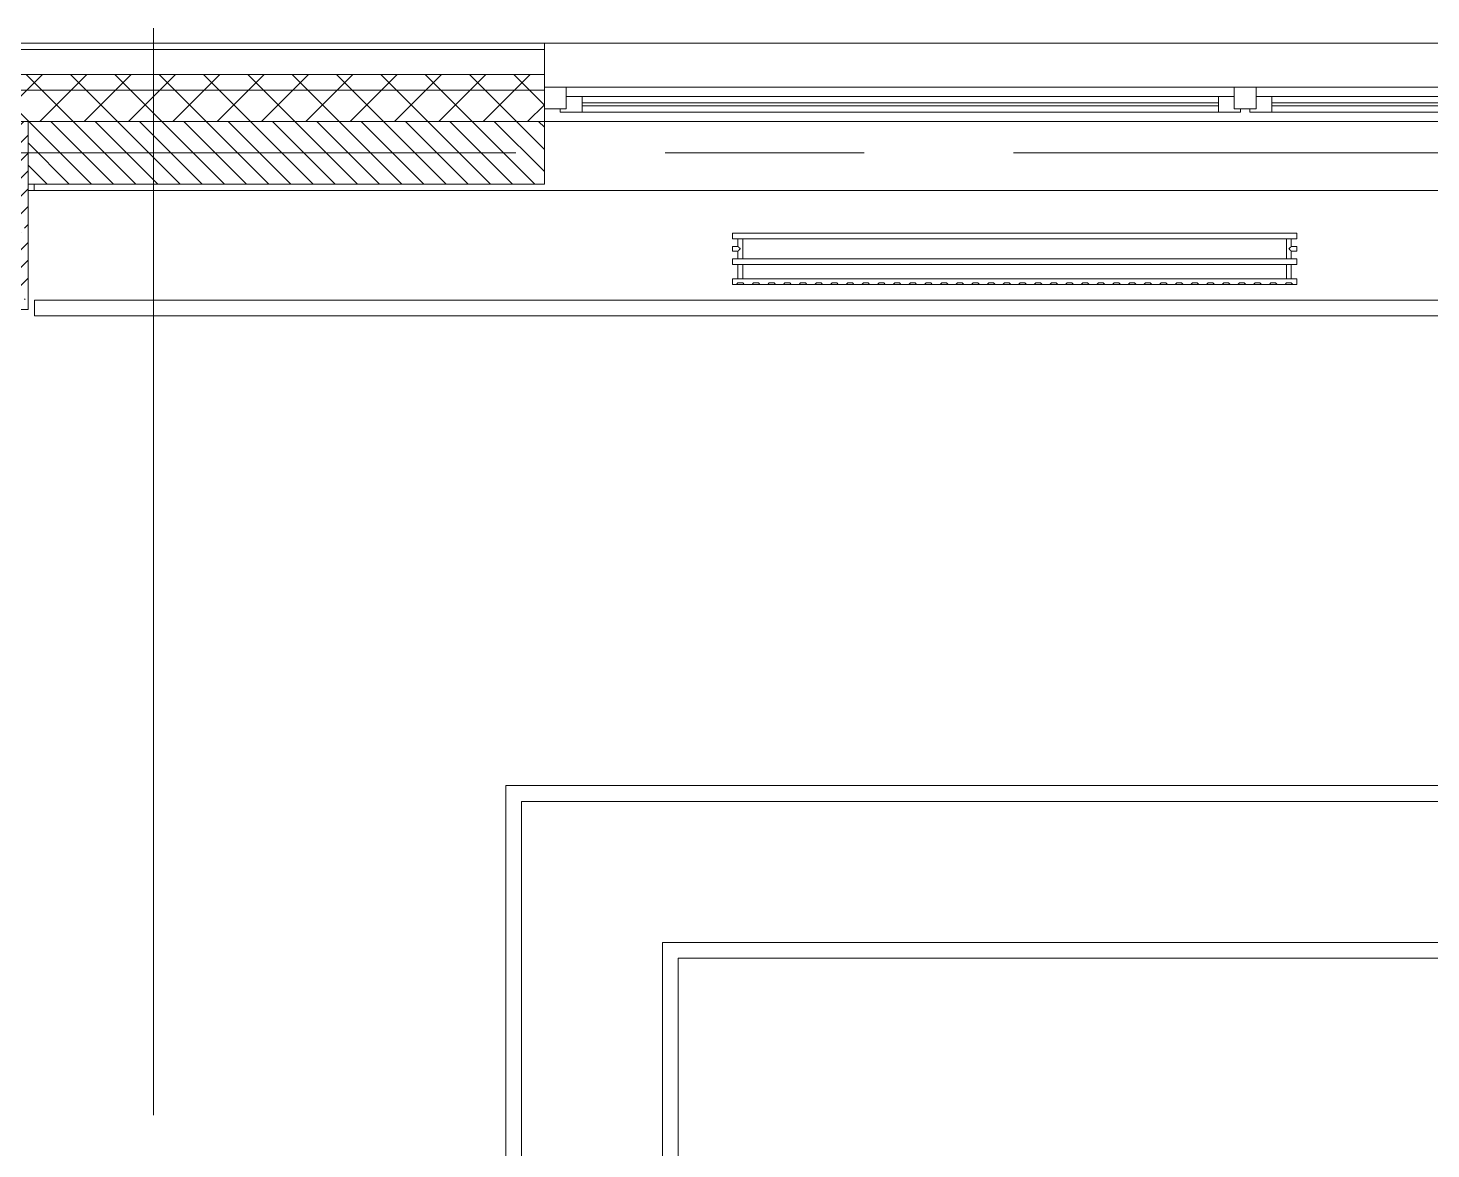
# Model space of a CAD drawing. Header units: millimetres. Extents: x 35143 to 244272, y -8553 to 29000.
# Drawn here: x 42760 to 47235, y 23822 to 27398 of the extents above; entities that cross this region are included whole.
import ezdxf

# ---------------------------------------------------------------- set-up
doc = ezdxf.new("R2010")
doc.units = ezdxf.units.MM
doc.linetypes.add('Осевая', pattern=[3175, 635, -476.25, 1587.5, -476.25])
doc.layers.add('A-FLOR-1', color=7, linetype='Continuous', lineweight=9, true_color=0xaaaaaa)
doc.layers.add('M-EQPM-1', color=7, linetype='Continuous', lineweight=9, true_color=0xaaaaaa)
for name, color, linetype, lineweight in [('A-GLAZ', 7, 'Continuous', 9), ('A-WALL', 7, 'Continuous', 9), ('A-WALL-1', 7, 'Continuous', 13), ('I-WALL', 7, 'Continuous', 9), ('S-COLS', 7, 'Continuous', 9), ('Оси', 7, 'Continuous', 9), ('Оси-2', 7, 'Осевая', 9)]:
    doc.layers.add(name, color=color, linetype=linetype, lineweight=lineweight)
pattern_1 = [(45, (0, 0), (-70.71068, 70.71068), []), (135, (0, 0), (-70.71068, -70.71068), [])]

# ---------------------------------------------------------------- blocks, each defined once
blk = doc.blocks.new('BSC_Колонна _Прямоугольная - 600х600-V15-План монтажа стен и перегородок 2 этажа в осях 12-23')
at = {"layer": 'S-COLS'}
h = blk.add_hatch(dxfattribs=at)
h.set_pattern_fill('FP_24', color=256, style=0, pattern_type=2)
h.set_pattern_definition([(45, (-42460, -26800), (-57.02463, 57.02463), []), (45, (-42402.975, -26800), (-57.02463, 57.02463), [100.806, -20.161, 3.353, -16.808])])
h.paths.add_polyline_path([(-300, -300), (300, -300), (300, 300), (-300, 300), (-300, 169.9)])
for p, q in [((300, 300), (-300, 300)), ((-300, 300), (-300, -300)), ((300, -300), (300, 300)), ((-300, -300), (300, -300))]:
    blk.add_line(p, q, dxfattribs=at)
blk = doc.blocks.new('120_Окно_СКБ_2Ст - 120_Окно_СКБ_2Ст 3100х2500 _мал_створка слева_ 2-19089248-План монтажа стен и перегородок 2 этажа в осях 12-23')
at = {"layer": 'A-GLAZ'}
for p, q in [((-1550, -75), (-1550, -5)), ((-1550, -5), (-1480, -5)), ((1550, -5), (-1550, -5)), ((-1480, -5), (-1480, -75)), ((650, -35), (-1480, -35)), ((-1480, -35), (-1480, -75)), ((-1430, -85), (-1430, -35)), ((600, -85), (600, -35)), ((650, -75), (650, -5)), ((650, -5), (720, -5)), ((650, -75), (650, -35)), ((720, -5), (720, -75)), ((1480, -35), (720, -35)), ((720, -35), (720, -75)), ((770, -85), (770, -35)), ((1430, -85), (1430, -35)), ((1480, -75), (1480, -5)), ((1480, -5), (1550, -5)), ((1480, -75), (1480, -35)), ((1550, -5), (1550, -75)), ((-1480, -75), (-1550, -75)), ((-1550, -75), (-1500, -75)), ((-1480, -75), (-1500, -75)), ((-1500, -75), (-1500, -85)), ((-1500, -85), (670, -85)), ((670, -85), (-1500, -85)), ((-1430, -55), (600, -55)), ((600, -65), (-1430, -65)), ((720, -75), (650, -75)), ((670, -75), (650, -75)), ((670, -75), (700, -75)), ((670, -85), (670, -75)), ((720, -75), (700, -75)), ((700, -75), (700, -85)), ((700, -85), (1500, -85)), ((1500, -85), (700, -85)), ((770, -55), (1430, -55)), ((1430, -65), (770, -65)), ((1550, -75), (1480, -75)), ((1500, -75), (1480, -75)), ((1500, -75), (1550, -75)), ((1500, -85), (1500, -75))]:
    blk.add_line(p, q, dxfattribs=at)
blk = doc.blocks.new('radiator_prado_classic_z_tip_30_po exemplyaru - Classic Z Тип 30-500-30677905-План монтажа стен и перегородок 2 этажа в осях 12-23')
at = {"layer": 'M-EQPM-1'}
for p, q in [((0, 228), (0, 210)), ((1800, 228), (0, 228)), ((0, 210), (0, 228)), ((0, 228), (12.5, 228)), ((12.5, 228), (37.5, 228)), ((37.5, 228), (12.5, 228)), ((12.5, 228), (37.5, 228)), ((12.5, 228), (17.5, 223)), ((12.5, 228), (17.5, 223)), ((32.5, 223), (37.5, 228)), ((37.5, 228), (32.5, 223)), ((37.5, 228), (62.5, 228)), ((62.5, 228), (87.5, 228)), ((87.5, 228), (62.5, 228)), ((62.5, 228), (87.5, 228)), ((62.5, 228), (67.5, 223)), ((62.5, 228), (67.5, 223)), ((82.5, 223), (87.5, 228)), ((87.5, 228), (82.5, 223)), ((87.5, 228), (112.5, 228)), ((112.5, 228), (137.5, 228)), ((137.5, 228), (112.5, 228)), ((112.5, 228), (137.5, 228)), ((112.5, 228), (117.5, 223)), ((112.5, 228), (117.5, 223)), ((132.5, 223), (137.5, 228)), ((137.5, 228), (132.5, 223)), ((137.5, 228), (162.5, 228)), ((162.5, 228), (187.5, 228)), ((187.5, 228), (162.5, 228)), ((162.5, 228), (187.5, 228)), ((162.5, 228), (167.5, 223)), ((162.5, 228), (167.5, 223)), ((182.5, 223), (187.5, 228)), ((187.5, 228), (182.5, 223)), ((187.5, 228), (212.5, 228)), ((212.5, 228), (237.5, 228)), ((237.5, 228), (212.5, 228)), ((212.5, 228), (237.5, 228)), ((212.5, 228), (217.5, 223)), ((212.5, 228), (217.5, 223)), ((232.5, 223), (237.5, 228)), ((237.5, 228), (232.5, 223)), ((237.5, 228), (262.5, 228)), ((262.5, 228), (287.5, 228)), ((287.5, 228), (262.5, 228)), ((262.5, 228), (287.5, 228)), ((262.5, 228), (267.5, 223)), ((262.5, 228), (267.5, 223)), ((282.5, 223), (287.5, 228)), ((287.5, 228), (282.5, 223)), ((287.5, 228), (312.5, 228)), ((312.5, 228), (337.5, 228)), ((337.5, 228), (312.5, 228)), ((312.5, 228), (337.5, 228)), ((312.5, 228), (317.5, 223)), ((312.5, 228), (317.5, 223)), ((332.5, 223), (337.5, 228)), ((337.5, 228), (332.5, 223)), ((337.5, 228), (362.5, 228)), ((362.5, 228), (387.5, 228)), ((387.5, 228), (362.5, 228)), ((362.5, 228), (387.5, 228)), ((362.5, 228), (367.5, 223)), ((362.5, 228), (367.5, 223)), ((382.5, 223), (387.5, 228)), ((387.5, 228), (382.5, 223)), ((387.5, 228), (412.5, 228)), ((412.5, 228), (437.5, 228)), ((437.5, 228), (412.5, 228)), ((412.5, 228), (437.5, 228)), ((412.5, 228), (417.5, 223)), ((412.5, 228), (417.5, 223)), ((432.5, 223), (437.5, 228)), ((437.5, 228), (432.5, 223)), ((437.5, 228), (462.5, 228)), ((462.5, 228), (487.5, 228)), ((487.5, 228), (462.5, 228)), ((462.5, 228), (487.5, 228)), ((462.5, 228), (467.5, 223)), ((462.5, 228), (467.5, 223)), ((482.5, 223), (487.5, 228)), ((487.5, 228), (482.5, 223)), ((487.5, 228), (512.5, 228)), ((512.5, 228), (537.5, 228)), ((537.5, 228), (512.5, 228)), ((512.5, 228), (537.5, 228)), ((512.5, 228), (517.5, 223)), ((512.5, 228), (517.5, 223)), ((532.5, 223), (537.5, 228)), ((537.5, 228), (532.5, 223)), ((537.5, 228), (562.5, 228)), ((562.5, 228), (587.5, 228)), ((587.5, 228), (562.5, 228)), ((562.5, 228), (587.5, 228)), ((562.5, 228), (567.5, 223)), ((562.5, 228), (567.5, 223)), ((582.5, 223), (587.5, 228)), ((587.5, 228), (582.5, 223)), ((587.5, 228), (612.5, 228)), ((612.5, 228), (637.5, 228)), ((637.5, 228), (612.5, 228)), ((612.5, 228), (637.5, 228)), ((612.5, 228), (617.5, 223)), ((612.5, 228), (617.5, 223)), ((632.5, 223), (637.5, 228)), ((637.5, 228), (632.5, 223)), ((637.5, 228), (662.5, 228)), ((662.5, 228), (687.5, 228)), ((687.5, 228), (662.5, 228)), ((662.5, 228), (687.5, 228)), ((662.5, 228), (667.5, 223)), ((662.5, 228), (667.5, 223)), ((682.5, 223), (687.5, 228)), ((687.5, 228), (682.5, 223)), ((687.5, 228), (712.5, 228)), ((712.5, 228), (737.5, 228)), ((737.5, 228), (712.5, 228)), ((712.5, 228), (737.5, 228)), ((712.5, 228), (717.5, 223)), ((712.5, 228), (717.5, 223)), ((732.5, 223), (737.5, 228)), ((737.5, 228), (732.5, 223)), ((737.5, 228), (762.5, 228)), ((762.5, 228), (787.5, 228)), ((787.5, 228), (762.5, 228)), ((762.5, 228), (787.5, 228)), ((762.5, 228), (767.5, 223)), ((762.5, 228), (767.5, 223)), ((782.5, 223), (787.5, 228)), ((787.5, 228), (782.5, 223)), ((787.5, 228), (812.5, 228)), ((812.5, 228), (837.5, 228)), ((837.5, 228), (812.5, 228)), ((812.5, 228), (837.5, 228)), ((812.5, 228), (817.5, 223)), ((812.5, 228), (817.5, 223)), ((832.5, 223), (837.5, 228)), ((837.5, 228), (832.5, 223)), ((837.5, 228), (862.5, 228)), ((862.5, 228), (887.5, 228)), ((887.5, 228), (862.5, 228)), ((862.5, 228), (887.5, 228)), ((862.5, 228), (867.5, 223)), ((862.5, 228), (867.5, 223)), ((882.5, 223), (887.5, 228)), ((887.5, 228), (882.5, 223)), ((887.5, 228), (912.5, 228)), ((912.5, 228), (937.5, 228)), ((937.5, 228), (912.5, 228)), ((912.5, 228), (937.5, 228)), ((912.5, 228), (917.5, 223)), ((912.5, 228), (917.5, 223)), ((932.5, 223), (937.5, 228)), ((937.5, 228), (932.5, 223)), ((937.5, 228), (962.5, 228)), ((962.5, 228), (987.5, 228)), ((987.5, 228), (962.5, 228)), ((962.5, 228), (987.5, 228)), ((962.5, 228), (967.5, 223)), ((962.5, 228), (967.5, 223)), ((982.5, 223), (987.5, 228)), ((987.5, 228), (982.5, 223)), ((987.5, 228), (1012.5, 228)), ((1012.5, 228), (1037.5, 228)), ((1037.5, 228), (1012.5, 228)), ((1012.5, 228), (1037.5, 228)), ((1012.5, 228), (1017.5, 223)), ((1012.5, 228), (1017.5, 223)), ((1032.5, 223), (1037.5, 228)), ((1037.5, 228), (1032.5, 223)), ((1037.5, 228), (1062.5, 228)), ((1062.5, 228), (1087.5, 228)), ((1087.5, 228), (1062.5, 228)), ((1062.5, 228), (1087.5, 228)), ((1062.5, 228), (1067.5, 223)), ((1062.5, 228), (1067.5, 223)), ((1082.5, 223), (1087.5, 228)), ((1087.5, 228), (1082.5, 223)), ((1087.5, 228), (1112.5, 228)), ((1112.5, 228), (1137.5, 228)), ((1137.5, 228), (1112.5, 228)), ((1112.5, 228), (1137.5, 228)), ((1112.5, 228), (1117.5, 223)), ((1112.5, 228), (1117.5, 223)), ((1132.5, 223), (1137.5, 228)), ((1137.5, 228), (1132.5, 223)), ((1137.5, 228), (1162.5, 228)), ((1162.5, 228), (1187.5, 228)), ((1187.5, 228), (1162.5, 228)), ((1162.5, 228), (1187.5, 228)), ((1162.5, 228), (1167.5, 223)), ((1162.5, 228), (1167.5, 223)), ((1182.5, 223), (1187.5, 228)), ((1187.5, 228), (1182.5, 223)), ((1187.5, 228), (1212.5, 228)), ((1212.5, 228), (1237.5, 228)), ((1237.5, 228), (1212.5, 228)), ((1212.5, 228), (1237.5, 228)), ((1212.5, 228), (1217.5, 223)), ((1212.5, 228), (1217.5, 223)), ((1232.5, 223), (1237.5, 228)), ((1237.5, 228), (1232.5, 223)), ((1237.5, 228), (1262.5, 228)), ((1262.5, 228), (1287.5, 228)), ((1287.5, 228), (1262.5, 228)), ((1262.5, 228), (1287.5, 228)), ((1262.5, 228), (1267.5, 223)), ((1262.5, 228), (1267.5, 223)), ((1282.5, 223), (1287.5, 228)), ((1287.5, 228), (1282.5, 223)), ((1287.5, 228), (1312.5, 228)), ((1312.5, 228), (1337.5, 228)), ((1337.5, 228), (1312.5, 228)), ((1312.5, 228), (1337.5, 228)), ((1312.5, 228), (1317.5, 223)), ((1312.5, 228), (1317.5, 223)), ((1332.5, 223), (1337.5, 228)), ((1337.5, 228), (1332.5, 223)), ((1337.5, 228), (1362.5, 228)), ((1362.5, 228), (1387.5, 228)), ((1387.5, 228), (1362.5, 228)), ((1362.5, 228), (1387.5, 228)), ((1362.5, 228), (1367.5, 223)), ((1362.5, 228), (1367.5, 223)), ((1382.5, 223), (1387.5, 228)), ((1387.5, 228), (1382.5, 223)), ((1387.5, 228), (1412.5, 228)), ((1412.5, 228), (1437.5, 228)), ((1437.5, 228), (1412.5, 228)), ((1412.5, 228), (1437.5, 228)), ((1412.5, 228), (1417.5, 223)), ((1412.5, 228), (1417.5, 223)), ((1432.5, 223), (1437.5, 228)), ((1437.5, 228), (1432.5, 223)), ((1437.5, 228), (1462.5, 228)), ((1462.5, 228), (1487.5, 228)), ((1487.5, 228), (1462.5, 228)), ((1462.5, 228), (1487.5, 228)), ((1462.5, 228), (1467.5, 223)), ((1462.5, 228), (1467.5, 223)), ((1482.5, 223), (1487.5, 228)), ((1487.5, 228), (1482.5, 223)), ((1487.5, 228), (1512.5, 228)), ((1512.5, 228), (1537.5, 228)), ((1537.5, 228), (1512.5, 228)), ((1512.5, 228), (1537.5, 228)), ((1512.5, 228), (1517.5, 223)), ((1512.5, 228), (1517.5, 223)), ((1532.5, 223), (1537.5, 228)), ((1537.5, 228), (1532.5, 223)), ((1537.5, 228), (1562.5, 228)), ((1562.5, 228), (1587.5, 228)), ((1587.5, 228), (1562.5, 228)), ((1562.5, 228), (1587.5, 228)), ((1562.5, 228), (1567.5, 223)), ((1562.5, 228), (1567.5, 223)), ((1582.5, 223), (1587.5, 228)), ((1587.5, 228), (1582.5, 223)), ((1587.5, 228), (1612.5, 228)), ((1612.5, 228), (1637.5, 228)), ((1637.5, 228), (1612.5, 228)), ((1612.5, 228), (1637.5, 228)), ((1612.5, 228), (1617.5, 223)), ((1612.5, 228), (1617.5, 223)), ((1632.5, 223), (1637.5, 228)), ((1637.5, 228), (1632.5, 223)), ((1637.5, 228), (1662.5, 228)), ((1662.5, 228), (1687.5, 228)), ((1687.5, 228), (1662.5, 228)), ((1662.5, 228), (1687.5, 228)), ((1662.5, 228), (1667.5, 223)), ((1662.5, 228), (1667.5, 223)), ((1682.5, 223), (1687.5, 228)), ((1687.5, 228), (1682.5, 223)), ((1687.5, 228), (1712.5, 228)), ((1712.5, 228), (1737.5, 228)), ((1737.5, 228), (1712.5, 228)), ((1712.5, 228), (1737.5, 228)), ((1712.5, 228), (1717.5, 223)), ((1712.5, 228), (1717.5, 223)), ((1732.5, 223), (1737.5, 228)), ((1737.5, 228), (1732.5, 223)), ((1737.5, 228), (1762.5, 228)), ((1762.5, 228), (1787.5, 228)), ((1787.5, 228), (1762.5, 228)), ((1762.5, 228), (1787.5, 228)), ((1762.5, 228), (1767.5, 223)), ((1762.5, 228), (1767.5, 223)), ((1782.5, 223), (1787.5, 228)), ((1787.5, 228), (1782.5, 223)), ((1787.5, 228), (1800, 228)), ((1800, 210), (1800, 228)), ((1800, 228), (1800, 210)), ((0, 210), (1800, 210)), ((17.5, 210), (0, 210)), ((32.5, 223), (17.5, 223)), ((17.5, 223), (32.5, 223)), ((17.5, 210), (17.5, 164)), ((17.5, 210), (17.5, 164)), ((23.1, 210), (17.5, 210)), ((17.5, 210), (17.8, 210)), ((31.5, 210), (17.5, 210)), ((17.5, 210), (17.8, 210)), ((17.8, 210), (32.5, 210)), ((17.8, 210), (18.5, 210)), ((18.5, 210), (19.7, 210)), ((31.5, 210), (18.5, 210)), ((19.7, 210), (21.2, 210)), ((21.2, 210), (23.1, 210)), ((25, 210), (23.1, 210)), ((23.1, 210), (25, 210)), ((32.5, 210), (25, 210)), ((25, 210), (26.9, 210)), ((26.9, 210), (32.5, 210)), ((32.5, 210), (31.5, 210)), ((32.5, 164), (32.5, 210)), ((32.5, 164), (32.5, 210)), ((1767.5, 210), (32.5, 210)), ((82.5, 223), (67.5, 223)), ((67.5, 223), (82.5, 223)), ((132.5, 223), (117.5, 223)), ((117.5, 223), (132.5, 223)), ((182.5, 223), (167.5, 223)), ((167.5, 223), (182.5, 223)), ((232.5, 223), (217.5, 223)), ((217.5, 223), (232.5, 223)), ((282.5, 223), (267.5, 223)), ((267.5, 223), (282.5, 223)), ((332.5, 223), (317.5, 223)), ((317.5, 223), (332.5, 223)), ((382.5, 223), (367.5, 223)), ((367.5, 223), (382.5, 223)), ((432.5, 223), (417.5, 223)), ((417.5, 223), (432.5, 223)), ((482.5, 223), (467.5, 223)), ((467.5, 223), (482.5, 223)), ((532.5, 223), (517.5, 223)), ((517.5, 223), (532.5, 223)), ((582.5, 223), (567.5, 223)), ((567.5, 223), (582.5, 223)), ((632.5, 223), (617.5, 223)), ((617.5, 223), (632.5, 223)), ((682.5, 223), (667.5, 223)), ((667.5, 223), (682.5, 223)), ((732.5, 223), (717.5, 223)), ((717.5, 223), (732.5, 223)), ((782.5, 223), (767.5, 223)), ((767.5, 223), (782.5, 223)), ((832.5, 223), (817.5, 223)), ((817.5, 223), (832.5, 223)), ((882.5, 223), (867.5, 223)), ((867.5, 223), (882.5, 223)), ((932.5, 223), (917.5, 223)), ((917.5, 223), (932.5, 223)), ((982.5, 223), (967.5, 223)), ((967.5, 223), (982.5, 223)), ((1032.5, 223), (1017.5, 223)), ((1017.5, 223), (1032.5, 223)), ((1082.5, 223), (1067.5, 223)), ((1067.5, 223), (1082.5, 223)), ((1132.5, 223), (1117.5, 223)), ((1117.5, 223), (1132.5, 223)), ((1182.5, 223), (1167.5, 223)), ((1167.5, 223), (1182.5, 223)), ((1232.5, 223), (1217.5, 223)), ((1217.5, 223), (1232.5, 223)), ((1282.5, 223), (1267.5, 223)), ((1267.5, 223), (1282.5, 223)), ((1332.5, 223), (1317.5, 223)), ((1317.5, 223), (1332.5, 223)), ((1382.5, 223), (1367.5, 223)), ((1367.5, 223), (1382.5, 223)), ((1432.5, 223), (1417.5, 223)), ((1417.5, 223), (1432.5, 223)), ((1482.5, 223), (1467.5, 223)), ((1467.5, 223), (1482.5, 223)), ((1532.5, 223), (1517.5, 223)), ((1517.5, 223), (1532.5, 223)), ((1582.5, 223), (1567.5, 223)), ((1567.5, 223), (1582.5, 223)), ((1632.5, 223), (1617.5, 223)), ((1617.5, 223), (1632.5, 223)), ((1682.5, 223), (1667.5, 223)), ((1667.5, 223), (1682.5, 223)), ((1732.5, 223), (1717.5, 223)), ((1717.5, 223), (1732.5, 223)), ((1782.5, 223), (1767.5, 223)), ((1767.5, 223), (1782.5, 223)), ((1767.5, 210), (1767.5, 164)), ((1767.5, 210), (1767.5, 164)), ((1768.5, 210), (1767.5, 210)), ((1767.5, 210), (1769.7, 210)), ((1767.8, 210), (1767.5, 210)), ((1767.5, 210), (1767.8, 210)), ((1768.5, 210), (1767.8, 210)), ((1767.8, 210), (1782.5, 210)), ((1782.5, 210), (1768.5, 210)), ((1773.1, 210), (1768.5, 210)), ((1781.5, 210), (1768.5, 210)), ((1769.7, 210), (1782.5, 210)), ((1782.5, 210), (1773.1, 210)), ((1782.5, 164), (1782.5, 210)), ((1782.5, 164), (1782.5, 210)), ((1800, 210), (1782.5, 210)), ((1800, 164), (0, 164)), ((0, 164), (0, 146)), ((0, 146), (0, 164)), ((0, 164), (17.5, 164)), ((0, 146), (1800, 146)), ((17.5, 146), (0, 146)), ((21.2, 164), (17.5, 164)), ((17.5, 164), (17.8, 164)), ((32.5, 164), (17.5, 164)), ((17.5, 164), (23.1, 164)), ((17.5, 146), (17.5, 121.5)), ((17.5, 146), (17.5, 121.5)), ((17.5, 146), (18.5, 146)), ((17.8, 146), (17.5, 146)), ((17.5, 146), (28.7, 146)), ((18.5, 146), (17.5, 146)), ((17.8, 164), (18.5, 164)), ((18.5, 146), (17.8, 146)), ((18.5, 164), (19.7, 164)), ((18.5, 164), (31.5, 164)), ((18.5, 146), (25, 146)), ((19.7, 146), (18.5, 146)), ((26.9, 146), (18.5, 146)), ((31.5, 146), (18.5, 146)), ((19.7, 164), (21.2, 164)), ((21.2, 146), (19.7, 146)), ((28.7, 164), (21.2, 164)), ((21.2, 164), (23.1, 164)), ((23.1, 146), (21.2, 146)), ((23.1, 164), (31.5, 164)), ((23.1, 164), (25, 164)), ((25, 146), (23.1, 146)), ((25, 164), (26.9, 164)), ((25, 146), (31.5, 146)), ((32.5, 146), (25, 146)), ((26.9, 164), (32.5, 164)), ((32.5, 146), (26.9, 146)), ((32.5, 164), (28.7, 164)), ((28.7, 146), (31.5, 146)), ((31.5, 164), (32.5, 164)), ((31.5, 146), (32.2, 146)), ((31.5, 146), (32.5, 146)), ((32.2, 146), (32.5, 146)), ((32.5, 164), (1767.5, 164)), ((32.5, 82), (32.5, 146)), ((32.5, 82), (32.5, 146)), ((1767.5, 146), (32.5, 146)), ((1781.5, 164), (1767.5, 164)), ((1767.5, 164), (1782.5, 164)), ((1771.2, 164), (1767.5, 164)), ((1767.5, 164), (1767.8, 164)), ((1767.5, 146), (1767.5, 82)), ((1767.5, 146), (1767.5, 82)), ((1767.5, 146), (1768.5, 146)), ((1782.5, 146), (1767.5, 146)), ((1767.5, 146), (1769.7, 146)), ((1771.2, 146), (1767.5, 146)), ((1767.8, 164), (1782.5, 164)), ((1768.5, 164), (1781.5, 164)), ((1768.5, 146), (1769.7, 146)), ((1781.5, 146), (1768.5, 146)), ((1769.7, 146), (1771.2, 146)), ((1769.7, 146), (1778.7, 146)), ((1780.3, 164), (1771.2, 164)), ((1771.2, 146), (1773.1, 146)), ((1782.5, 146), (1771.2, 146)), ((1773.1, 146), (1775, 146)), ((1775, 146), (1776.9, 146)), ((1776.9, 146), (1778.7, 146)), ((1778.7, 146), (1780.3, 146)), ((1778.7, 146), (1780.3, 146)), ((1782.5, 164), (1780.3, 164)), ((1780.3, 146), (1781.5, 146)), ((1780.3, 146), (1782.5, 146)), ((1782.5, 164), (1781.5, 164)), ((1781.5, 146), (1782.2, 146)), ((1782.2, 146), (1782.5, 146)), ((1782.5, 164), (1800, 164)), ((1782.5, 121.5), (1782.5, 146)), ((1782.5, 121.5), (1782.5, 146)), ((1800, 146), (1782.5, 146)), ((1800, 146), (1800, 164)), ((1800, 164), (1800, 146)), ((17.5, 121.5), (0, 121.5)), ((17.5, 121.5), (0, 121.5)), ((0, 121.5), (0, 121.2)), ((0, 106.5), (0, 121.5)), ((0, 121.2), (0, 120.5)), ((0, 121.2), (0, 120.5)), ((0, 120.5), (0, 121.2)), ((0, 121.2), (0, 121.2)), ((0, 120.5), (0, 119.3)), ((0, 120.5), (0, 119.3)), ((0, 119.3), (0, 120.5)), ((0, 119.3), (0, 117.7)), ((0, 119.3), (0, 117.7)), ((0, 117.7), (0, 119.3)), ((0, 117.7), (0, 115.9)), ((0, 115.9), (0, 117.7)), ((0, 117.7), (0, 115.9)), ((0, 115.9), (0, 114)), ((0, 115.9), (0, 114)), ((0, 114), (0, 115.9)), ((0, 114), (0, 112.1)), ((0, 114), (0, 112.1)), ((0, 112.1), (0, 114)), ((0, 112.1), (0, 110.2)), ((0, 112.1), (0, 110.2)), ((0, 110.2), (0, 112.1)), ((0, 110.2), (0, 108.7)), ((0, 110.2), (0, 108.7)), ((0, 108.7), (0, 110.2)), ((0, 108.7), (0, 107.5)), ((0, 108.7), (0, 107.5)), ((0, 106.8), (0, 108.7)), ((0, 107.5), (0, 106.8)), ((0, 107.5), (0, 106.8)), ((0, 106.8), (0, 106.5)), ((0, 106.8), (0, 106.8)), ((0, 106.5), (17.5, 106.5)), ((0, 106.5), (17.5, 106.5)), ((17.5, 106.5), (17.5, 82)), ((17.5, 106.5), (17.5, 82)), ((1800, 121.5), (1782.5, 121.5)), ((1800, 121.5), (1782.5, 121.5)), ((1782.5, 82), (1782.5, 106.5)), ((1782.5, 106.5), (1800, 106.5)), ((1782.5, 82), (1782.5, 106.5)), ((1782.5, 106.5), (1800, 106.5)), ((1800, 121.5), (1800, 106.5)), ((1800, 121.2), (1800, 121.5)), ((1800, 121.5), (1800, 121.2)), ((1800, 121.2), (1800, 121.5)), ((1800, 106.8), (1800, 121.2)), ((1800, 121.2), (1800, 106.8)), ((1800, 107.5), (1800, 121.2)), ((1800, 106.8), (1800, 107.5)), ((1800, 106.5), (1800, 106.8)), ((1800, 106.8), (1800, 106.5)), ((1800, 106.5), (1800, 106.8)), ((1800, 82), (0, 82)), ((0, 82), (0, 64)), ((0, 64), (0, 82)), ((0, 82), (17.5, 82)), ((1800, 64), (0, 64)), ((0, 64), (1800, 64)), ((18.5, 82), (17.5, 82)), ((17.5, 82), (17.8, 82)), ((21.2, 82), (17.5, 82)), ((17.5, 82), (23.1, 82)), ((17.8, 82), (18.5, 82)), ((26.9, 82), (18.5, 82)), ((18.5, 82), (19.7, 82)), ((18.5, 82), (31.5, 82)), ((19.7, 82), (21.2, 82)), ((21.2, 82), (23.1, 82)), ((32.5, 82), (21.2, 82)), ((23.1, 82), (25, 82)), ((23.1, 82), (32.5, 82)), ((25, 82), (26.9, 82)), ((28.7, 82), (26.9, 82)), ((26.9, 82), (28.7, 82)), ((32.5, 82), (28.7, 82)), ((28.7, 82), (30.3, 82)), ((30.3, 82), (31.5, 82)), ((31.5, 82), (32.2, 82)), ((32.2, 82), (32.5, 82)), ((32.5, 82), (1767.5, 82)), ((1773.1, 82), (1767.5, 82)), ((1767.5, 82), (1782.5, 82)), ((1767.8, 82), (1767.5, 82)), ((1767.5, 82), (1782.5, 82)), ((1773.1, 82), (1767.8, 82)), ((1768.5, 82), (1781.5, 82)), ((1782.5, 82), (1773.1, 82)), ((1781.5, 82), (1773.1, 82)), ((1782.5, 82), (1781.5, 82)), ((1782.5, 82), (1800, 82)), ((1800, 64), (1800, 82)), ((1800, 82), (1800, 64))]:
    blk.add_line(p, q, dxfattribs=at)
for points, knots in [([(17.8, 121.2), (17.7, 121.3), (17.7, 121.3), (17.5, 121.5), (17.5, 121.5), (17.5, 121.5)], [0.8571429, 0.8571429, 0.8571429, 0.8571429, 0.8928571, 0.9285714, 1, 1, 1, 1]), ([(17.5, 121.5), (17.5, 121.5), (17.5, 121.5), (17.7, 121.3), (17.7, 121.3), (17.8, 121.2)], [0, 0, 0, 0, 0.0714286, 0.1071429, 0.1428571, 0.1428571, 0.1428571, 0.1428571]), ([(17.5, 121.5), (17.5, 121.5), (17.5, 121.5), (17.7, 121.3), (17.7, 121.3), (17.8, 121.2)], [0, 0, 0, 0, 0.0714286, 0.1071429, 0.1428571, 0.1428571, 0.1428571, 0.1428571]), ([(25, 114), (24.5, 114.5), (23.6, 115.4), (22.4, 116.6), (21.6, 117.4), (21.1, 117.9), (20.8, 118.2), (20.5, 118.5), (20.2, 118.8), (19.8, 119.1), (19.6, 119.4), (19.3, 119.7), (19, 120), (18.7, 120.3), (18.5, 120.5), (18.3, 120.7), (18.1, 120.9), (17.9, 121.1), (17.8, 121.2), (17.7, 121.3), (17.5, 121.5), (17.5, 121.5), (17.5, 121.5)], [0, 0, 0, 0, 0.142857, 0.285714, 0.357143, 0.392857, 0.428571, 0.464286, 0.5, 0.535714, 0.571429, 0.607143, 0.642857, 0.678571, 0.714286, 0.75, 0.785714, 0.821429, 0.857143, 0.892857, 0.928571, 1, 1, 1, 1]), ([(17.5, 106.5), (17.5, 106.5), (17.5, 106.5), (17.7, 106.7), (17.8, 106.8), (17.9, 106.9), (18.1, 107.1), (18.3, 107.3), (18.5, 107.5), (18.7, 107.7), (19, 108), (19.3, 108.3), (19.6, 108.6), (19.8, 108.9), (20.3, 109.3), (20.7, 109.7), (21.1, 110.1), (21.6, 110.6), (22.4, 111.4), (23.6, 112.6), (24.5, 113.5), (25, 114)], [0, 0, 0, 0, 0.071429, 0.107143, 0.142857, 0.178571, 0.214286, 0.25, 0.285714, 0.321429, 0.357143, 0.392857, 0.428571, 0.464286, 0.5, 0.571429, 0.607143, 0.642857, 0.714286, 0.857143, 1, 1, 1, 1]), ([(17.5, 106.5), (17.5, 106.5), (17.5, 106.5), (17.7, 106.7), (17.7, 106.7), (17.8, 106.8)], [0, 0, 0, 0, 0.0714286, 0.1071429, 0.1428571, 0.1428571, 0.1428571, 0.1428571]), ([(17.8, 106.8), (17.7, 106.7), (17.7, 106.7), (17.5, 106.5), (17.5, 106.5), (17.5, 106.5)], [0.8571429, 0.8571429, 0.8571429, 0.8571429, 0.8928571, 0.9285714, 1, 1, 1, 1]), ([(17.8, 106.8), (17.7, 106.7), (17.7, 106.7), (17.5, 106.5), (17.5, 106.5), (17.5, 106.5)], [0.8571429, 0.8571429, 0.8571429, 0.8571429, 0.8928571, 0.9285714, 1, 1, 1, 1]), ([(17.8, 121.2), (17.8, 121.2), (17.9, 121.1), (18.1, 120.9), (18.3, 120.7), (18.5, 120.5), (18.7, 120.3), (19, 120), (19.3, 119.7), (19.6, 119.4), (19.8, 119.1), (20.3, 118.7), (20.7, 118.3), (21.1, 117.9), (21.6, 117.4), (22.4, 116.6), (23.1, 115.9), (23.6, 115.4)], [0.1428571, 0.1428571, 0.1428571, 0.1428571, 0.1785714, 0.2142857, 0.25, 0.2857143, 0.3214286, 0.3571429, 0.3928571, 0.4285714, 0.4642857, 0.5, 0.5714286, 0.6071429, 0.6428571, 0.7142857, 0.8571429, 0.8571429, 0.8571429, 0.8571429]), ([(17.8, 106.8), (17.8, 106.8), (17.9, 106.9), (18.1, 107.1), (18.3, 107.3), (18.5, 107.5), (18.7, 107.7), (19, 108), (19.3, 108.3), (19.6, 108.6), (19.9, 108.8), (20.3, 109.3), (20.6, 109.6), (20.8, 109.8)], [0.1428571, 0.1428571, 0.1428571, 0.1428571, 0.1785714, 0.2142857, 0.25, 0.2857143, 0.3214286, 0.3571429, 0.3928571, 0.4285714, 0.4642857, 0.5, 0.5714286, 0.5714286, 0.5714286, 0.5714286]), ([(22.1, 111.1), (21.9, 110.9), (21.6, 110.6), (21.1, 110.1), (20.8, 109.8), (20.5, 109.5), (20.2, 109.2), (19.8, 108.9), (19.6, 108.6), (19.3, 108.3), (19, 108), (18.7, 107.7), (18.6, 107.6), (18.5, 107.5)], [0.2857143, 0.2857143, 0.2857143, 0.2857143, 0.3571429, 0.3928571, 0.4285714, 0.4642857, 0.5, 0.5357143, 0.5714286, 0.6071429, 0.6428571, 0.6785714, 0.7142857, 0.7142857, 0.7142857, 0.7142857]), ([(19.6, 119.4), (19.7, 119.3), (19.9, 119.2), (20.3, 118.7), (20.6, 118.4), (20.8, 118.2)], [0.4285714, 0.4285714, 0.4285714, 0.4285714, 0.4642857, 0.5, 0.5714286, 0.5714286, 0.5714286, 0.5714286]), ([(22.1, 116.9), (21.9, 117.1), (21.6, 117.4), (21.1, 117.9), (20.9, 118.1), (20.8, 118.2)], [0.2857143, 0.2857143, 0.2857143, 0.2857143, 0.3571429, 0.3928571, 0.4285714, 0.4285714, 0.4285714, 0.4285714]), ([(20.8, 118.2), (20.9, 118.1), (21.1, 117.9), (21.6, 117.4), (21.9, 117.1), (22.1, 116.9)], [0.5714286, 0.5714286, 0.5714286, 0.5714286, 0.6071429, 0.6428571, 0.7142857, 0.7142857, 0.7142857, 0.7142857]), ([(20.8, 109.8), (20.9, 109.9), (21.1, 110.1), (21.6, 110.6), (21.9, 110.9), (22.1, 111.1)], [0.5714286, 0.5714286, 0.5714286, 0.5714286, 0.6071429, 0.6428571, 0.7142857, 0.7142857, 0.7142857, 0.7142857]), ([(22.1, 111.1), (21.9, 110.9), (21.6, 110.6), (21.1, 110.1), (20.9, 109.9), (20.8, 109.8)], [0.2857143, 0.2857143, 0.2857143, 0.2857143, 0.3571429, 0.3928571, 0.4285714, 0.4285714, 0.4285714, 0.4285714]), ([(1775, 114), (1775.5, 114.5), (1776.4, 115.4), (1777.6, 116.6), (1778.4, 117.4), (1778.9, 117.9), (1779.2, 118.2), (1779.5, 118.5), (1779.8, 118.8), (1780.1, 119.2), (1780.4, 119.4), (1780.7, 119.7), (1781, 120), (1781.3, 120.3), (1781.5, 120.5), (1781.7, 120.7), (1781.9, 120.9), (1782.1, 121.1), (1782.2, 121.2), (1782.3, 121.3), (1782.5, 121.5), (1782.5, 121.5), (1782.5, 121.5)], [0, 0, 0, 0, 0.142857, 0.285714, 0.357143, 0.392857, 0.428571, 0.464286, 0.5, 0.535714, 0.571429, 0.607143, 0.642857, 0.678571, 0.714286, 0.75, 0.785714, 0.821429, 0.857143, 0.892857, 0.928571, 1, 1, 1, 1]), ([(1782.5, 106.5), (1782.5, 106.5), (1782.5, 106.5), (1782.3, 106.7), (1782.2, 106.8), (1782.1, 106.9), (1781.9, 107.1), (1781.7, 107.3), (1781.5, 107.5), (1781.3, 107.7), (1781, 108), (1780.7, 108.3), (1780.4, 108.6), (1780.1, 108.8), (1779.7, 109.3), (1779.3, 109.7), (1778.9, 110.1), (1778.4, 110.6), (1777.6, 111.4), (1776.4, 112.6), (1775.5, 113.5), (1775, 114)], [0, 0, 0, 0, 0.071429, 0.107143, 0.142857, 0.178571, 0.214286, 0.25, 0.285714, 0.321429, 0.357143, 0.392857, 0.428571, 0.464286, 0.5, 0.571429, 0.607143, 0.642857, 0.714286, 0.857143, 1, 1, 1, 1]), ([(1782.2, 121.2), (1782.2, 121.2), (1782.1, 121.1), (1781.9, 120.9), (1781.7, 120.7), (1781.5, 120.5), (1781.3, 120.3), (1781, 120), (1780.7, 119.7), (1780.4, 119.4), (1780.1, 119.2), (1779.7, 118.7), (1779.3, 118.3), (1778.9, 117.9), (1778.4, 117.4), (1777.6, 116.6), (1776.9, 115.9), (1776.4, 115.4)], [0.1428571, 0.1428571, 0.1428571, 0.1428571, 0.1785714, 0.2142857, 0.25, 0.2857143, 0.3214286, 0.3571429, 0.3928571, 0.4285714, 0.4642857, 0.5, 0.5714286, 0.6071429, 0.6428571, 0.7142857, 0.8571429, 0.8571429, 0.8571429, 0.8571429]), ([(1776.4, 115.4), (1776.9, 115.9), (1777.6, 116.6), (1778.4, 117.4), (1778.9, 117.9), (1779.2, 118.2), (1779.5, 118.5), (1779.8, 118.8), (1780.1, 119.2), (1780.4, 119.4), (1780.7, 119.7), (1781, 120), (1781.3, 120.3), (1781.5, 120.5), (1781.7, 120.7), (1781.9, 120.9), (1782.1, 121.1), (1782.2, 121.2), (1782.2, 121.2)], [0.1428571, 0.1428571, 0.1428571, 0.1428571, 0.2857143, 0.3571429, 0.3928571, 0.4285714, 0.4642857, 0.5, 0.5357143, 0.5714286, 0.6071429, 0.6428571, 0.6785714, 0.7142857, 0.75, 0.7857143, 0.8214286, 0.8571429, 0.8571429, 0.8571429, 0.8571429]), ([(1781.5, 120.5), (1781.4, 120.4), (1781.3, 120.3), (1781, 120), (1780.7, 119.7), (1780.4, 119.4), (1780.1, 119.2), (1779.7, 118.7), (1779.3, 118.3), (1778.9, 117.9), (1778.4, 117.4), (1777.6, 116.6), (1776.9, 115.9), (1776.4, 115.4)], [0.2857143, 0.2857143, 0.2857143, 0.2857143, 0.3214286, 0.3571429, 0.3928571, 0.4285714, 0.4642857, 0.5, 0.5714286, 0.6071429, 0.6428571, 0.7142857, 0.8571429, 0.8571429, 0.8571429, 0.8571429]), ([(1777.9, 111.1), (1778.1, 110.9), (1778.4, 110.6), (1778.9, 110.1), (1779.2, 109.8), (1779.5, 109.5), (1779.8, 109.2), (1780.1, 108.8), (1780.4, 108.6), (1780.7, 108.3), (1781, 108), (1781.3, 107.7), (1781.5, 107.5), (1781.7, 107.3), (1781.9, 107.1), (1782.1, 106.9), (1782.2, 106.8), (1782.2, 106.8)], [0.2857143, 0.2857143, 0.2857143, 0.2857143, 0.3571429, 0.3928571, 0.4285714, 0.4642857, 0.5, 0.5357143, 0.5714286, 0.6071429, 0.6428571, 0.6785714, 0.7142857, 0.75, 0.7857143, 0.8214286, 0.8571429, 0.8571429, 0.8571429, 0.8571429]), ([(1777.9, 111.1), (1778.1, 110.9), (1778.4, 110.6), (1778.9, 110.1), (1779.2, 109.8), (1779.5, 109.5), (1779.8, 109.2), (1780.1, 108.8), (1780.4, 108.6), (1780.7, 108.3), (1781, 108), (1781.3, 107.7), (1781.5, 107.5), (1781.7, 107.3), (1781.9, 107.1), (1782.1, 106.9), (1782.2, 106.8), (1782.2, 106.8)], [0.2857143, 0.2857143, 0.2857143, 0.2857143, 0.3571429, 0.3928571, 0.4285714, 0.4642857, 0.5, 0.5357143, 0.5714286, 0.6071429, 0.6428571, 0.6785714, 0.7142857, 0.75, 0.7857143, 0.8214286, 0.8571429, 0.8571429, 0.8571429, 0.8571429]), ([(1782.2, 106.8), (1782.2, 106.8), (1782.1, 106.9), (1781.9, 107.1), (1781.7, 107.3), (1781.5, 107.5), (1781.3, 107.7), (1781, 108), (1780.7, 108.3), (1780.4, 108.6), (1780.1, 108.8), (1779.7, 109.3), (1779.3, 109.7), (1778.9, 110.1), (1778.4, 110.6), (1778.1, 110.9), (1777.9, 111.1)], [0.1428571, 0.1428571, 0.1428571, 0.1428571, 0.1785714, 0.2142857, 0.25, 0.2857143, 0.3214286, 0.3571429, 0.3928571, 0.4285714, 0.4642857, 0.5, 0.5714286, 0.6071429, 0.6428571, 0.7142857, 0.7142857, 0.7142857, 0.7142857]), ([(1782.5, 121.5), (1782.5, 121.5), (1782.5, 121.5), (1782.3, 121.3), (1782.3, 121.3), (1782.2, 121.2)], [0, 0, 0, 0, 0.0714286, 0.1071429, 0.1428571, 0.1428571, 0.1428571, 0.1428571]), ([(1782.5, 121.5), (1782.5, 121.5), (1782.5, 121.5), (1782.3, 121.3), (1782.3, 121.3), (1782.2, 121.2)], [0, 0, 0, 0, 0.0714286, 0.1071429, 0.1428571, 0.1428571, 0.1428571, 0.1428571]), ([(1782.2, 121.2), (1782.3, 121.3), (1782.3, 121.3), (1782.5, 121.5), (1782.5, 121.5), (1782.5, 121.5)], [0.8571429, 0.8571429, 0.8571429, 0.8571429, 0.8928571, 0.9285714, 1, 1, 1, 1]), ([(1782.2, 106.8), (1782.3, 106.7), (1782.3, 106.7), (1782.5, 106.5), (1782.5, 106.5), (1782.5, 106.5)], [0.8571429, 0.8571429, 0.8571429, 0.8571429, 0.8928571, 0.9285714, 1, 1, 1, 1]), ([(1782.2, 106.8), (1782.3, 106.7), (1782.3, 106.7), (1782.5, 106.5), (1782.5, 106.5), (1782.5, 106.5)], [0.8571429, 0.8571429, 0.8571429, 0.8571429, 0.8928571, 0.9285714, 1, 1, 1, 1]), ([(1782.5, 106.5), (1782.5, 106.5), (1782.5, 106.5), (1782.3, 106.7), (1782.3, 106.7), (1782.2, 106.8)], [0, 0, 0, 0, 0.0714286, 0.1071429, 0.1428571, 0.1428571, 0.1428571, 0.1428571])]:
    blk.add_open_spline(points, degree=3, knots=knots, dxfattribs=at)
for points in [[(20.8, 118.2), (20.7, 118.3), (20.5, 118.5), (20.2, 118.8), (19.9, 119.2), (19.6, 119.4), (19.3, 119.7), (19, 120), (18.7, 120.3), (18.5, 120.5), (18.3, 120.7), (18.1, 120.9), (17.9, 121.1), (17.8, 121.2), (17.8, 121.2)], [(17.8, 121.2), (17.8, 121.2), (17.9, 121.1), (18.1, 120.9), (18.3, 120.7), (18.4, 120.6), (18.5, 120.5)], [(18.5, 107.5), (18.4, 107.4), (18.3, 107.3), (18.1, 107.1), (17.9, 106.9), (17.8, 106.8), (17.8, 106.8)], [(18.5, 107.5), (18.4, 107.4), (18.3, 107.3), (18.1, 107.1), (17.9, 106.9), (17.8, 106.8), (17.8, 106.8)], [(18.5, 120.5), (18.6, 120.4), (18.7, 120.3), (19, 120), (19.3, 119.7), (19.5, 119.5), (19.6, 119.4)], [(19.6, 108.6), (19.5, 108.5), (19.3, 108.3), (19, 108), (18.7, 107.7), (18.6, 107.6), (18.5, 107.5)], [(20.8, 109.8), (20.7, 109.7), (20.5, 109.5), (20.2, 109.2), (19.9, 108.8), (19.7, 108.7), (19.6, 108.6)], [(23.6, 115.4), (23.1, 115.9), (22.6, 116.4), (22.1, 116.9)], [(22.1, 116.9), (22.6, 116.4), (23.1, 115.9), (23.6, 115.4)], [(22.1, 111.1), (22.6, 111.6), (23.1, 112.1), (23.6, 112.6)], [(23.6, 112.6), (23.1, 112.1), (22.6, 111.6), (22.1, 111.1)], [(23.6, 112.6), (23.1, 112.1), (22.6, 111.6), (22.1, 111.1)], [(25, 114), (24.5, 114.5), (24, 115), (23.6, 115.4)], [(23.6, 115.4), (24, 115), (24.5, 114.5), (25, 114)], [(23.6, 115.4), (24, 115), (24.5, 114.5), (25, 114)], [(23.6, 112.6), (24, 113), (24.5, 113.5), (25, 114)], [(25, 114), (24.5, 113.5), (24, 113), (23.6, 112.6)], [(25, 114), (24.5, 113.5), (24, 113), (23.6, 112.6)], [(1776.4, 115.4), (1776, 115), (1775.5, 114.5), (1775, 114)], [(1776.4, 115.4), (1776, 115), (1775.5, 114.5), (1775, 114)], [(1775, 114), (1775.5, 114.5), (1776, 115), (1776.4, 115.4)], [(1775, 114), (1775.5, 113.5), (1776.4, 112.6), (1777.4, 111.6), (1777.9, 111.1)], [(1775, 114), (1775.5, 113.5), (1776.4, 112.6), (1777.4, 111.6), (1777.9, 111.1)], [(1777.9, 111.1), (1777.4, 111.6), (1776.4, 112.6), (1775.5, 113.5), (1775, 114)], [(1782.2, 121.2), (1782.2, 121.2), (1782.1, 121.1), (1781.9, 120.9), (1781.7, 120.7), (1781.6, 120.6), (1781.5, 120.5)]]:
    blk.add_open_spline(points, degree=3, dxfattribs=at)

msp = doc.modelspace()

# ---------------------------------------------------------------- hatches: boundary and pattern name
at = {"layer": 'A-WALL'}
h = msp.add_hatch(dxfattribs=at)
h.set_pattern_fill('FP_21', color=256, style=0, pattern_type=2)
h.set_pattern_definition(pattern_1)
h.paths.add_polyline_path([(84535.7, 27200), (84535.7, 27250), (80350, 27250), (80350, 27200), (82002.1, 27200)])
h.paths.add_polyline_path([(77633.4, 27200), (77850, 27200), (77850, 27250), (76340, 27250), (76340, 27200)])
h.paths.add_polyline_path([(74240, 27200), (74240, 27250), (68860, 27250), (68860, 27200), (73264.7, 27200)])
h.paths.add_polyline_path([(67960, 27200), (67960, 27250), (66160, 27250), (66160, 27200), (67439.8, 27200)])
h.paths.add_polyline_path([(64955.2, 27200), (65260, 27200), (65260, 27250), (64180, 27250), (64180, 27200), (64527.3, 27200)])
h.paths.add_polyline_path([(60886.7, 27200), (61040, 27200), (61040, 27250), (59860, 27250), (59860, 27200), (60755.2, 27200)])
h.paths.add_polyline_path([(57160, 27200), (57160, 27250), (55909.9, 27250), (55909.9, 27200), (56518, 27200)])
h.paths.add_polyline_path([(55009.9, 27200), (55009.9, 27250), (53860.2, 27250), (53860.2, 27200), (54333.6, 27200)])
h.paths.add_polyline_path([(50760.2, 27200), (50760.2, 27250), (49660.3, 27250), (49660.3, 27200), (49964.9, 27200)])
h.paths.add_polyline_path([(48760.3, 27200), (48760.3, 27250), (47507, 27250), (47507, 27200), (48508.7, 27200)])
h.paths.add_polyline_path([(44407, 27200), (44407, 27250), (42010, 27250), (42010, 27200), (44140, 27200)])
h = msp.add_hatch(dxfattribs=at)
h.set_pattern_fill('FP_21', color=256, style=0, pattern_type=2)
h.set_pattern_definition(pattern_1)
h.paths.add_polyline_path([(84535.7, 27100), (84535.7, 27200), (80350, 27200), (80350, 27100), (84200, 27100)])
h.paths.add_polyline_path([(77850, 27100), (77850, 27200), (76340, 27200), (76340, 27100), (77633.4, 27100)])
h.paths.add_polyline_path([(73540, 27100), (74240, 27100), (74240, 27200), (68860, 27200), (68860, 27100), (73264.7, 27100)])
h.paths.add_polyline_path([(67439.8, 27100), (67960, 27100), (67960, 27200), (66160, 27200), (66160, 27100), (66760, 27100)])
h.paths.add_polyline_path([(64955.2, 27100), (65260, 27100), (65260, 27200), (64180, 27200), (64180, 27100), (64527.3, 27100)])
h.paths.add_polyline_path([(60755.2, 27100), (61040, 27100), (61040, 27200), (59860, 27200), (59860, 27100), (60158.6, 27100)])
h.paths.add_polyline_path([(57160, 27100), (57160, 27200), (55909.9, 27200), (55909.9, 27100), (56518, 27100)])
h.paths.add_polyline_path([(55009.9, 27100), (55009.9, 27200), (53860.2, 27200), (53860.2, 27100), (54333.6, 27100)])
h.paths.add_polyline_path([(49964.9, 27100), (50760.2, 27100), (50760.2, 27200), (49660.3, 27200), (49660.3, 27100)])
h.paths.add_polyline_path([(48508.7, 27100), (48760.3, 27100), (48760.3, 27200), (47507, 27200), (47507, 27100)])
h.paths.add_polyline_path([(44407, 27100), (44407, 27200), (42060, 27200), (42060, 27100), (44140, 27100)])
h = msp.add_hatch(dxfattribs=at)
h.set_pattern_fill('FP_20', color=256, style=0, pattern_type=2)
h.set_pattern_definition([(135, (0, 0), (-35.35534, -35.35534), [])])
h.paths.add_polyline_path([(49782.9, 26900), (50364.8, 26900), (50364.8, 27100), (49660.3, 27100), (49660.3, 26900)])
h.paths.add_polyline_path([(48760.3, 26900), (48760.3, 27100), (47507, 27100), (47507, 26900), (48508.7, 26900)])
h.paths.add_polyline_path([(44407, 26900), (44407, 27100), (42760, 27100), (42760, 26900), (44140, 26900)])

# ---------------------------------------------------------------- linework, layer by layer
at = {"layer": 'A-FLOR-1'}
for p, q in [((42780, 26880), (42760, 26880)), ((64640, 24981.3), (44283.6, 24981.3)), ((44283.6, 24981.3), (44283.6, 13824.4)), ((44333.6, 13874.4), (44333.6, 24931.3)), ((44333.6, 24931.3), (64590, 24931.3)), ((64140, 24481.3), (44783.6, 24481.3)), ((44783.6, 24481.3), (44783.6, 14324.4)), ((44833.6, 14374.4), (44833.6, 24431.3)), ((44833.6, 24431.3), (54436.8, 24431.3))]:
    msp.add_line(p, q, dxfattribs=at)
at = {"layer": 'A-WALL'}
for p, q in [((41910, 27350), (57160, 27350)), ((44407, 27100), (44407, 27350)), ((44407, 26900), (44407, 27100)), ((47507, 27100), (44407, 27100)), ((42760, 26900), (44407, 26900))]:
    msp.add_line(p, q, dxfattribs=at)
at = {"layer": 'A-WALL-1'}
for p, q in [((44407, 27330), (41930, 27330)), ((44407, 27250), (42010, 27250)), ((44407, 27200), (42060, 27200)), ((44407, 27100), (42760, 27100)), ((42760, 27100), (44407, 27100))]:
    msp.add_line(p, q, dxfattribs=at)
at = {"layer": 'I-WALL'}
for p, q in [((44407, 27100), (47507, 27100)), ((42780, 26900), (42780, 26880)), ((48160, 26880), (42780, 26880)), ((42781, 26530), (48140, 26530)), ((42781, 26530), (42781, 26480)), ((48140, 26480), (42781, 26480))]:
    msp.add_line(p, q, dxfattribs=at)
at = {"layer": 'Оси'}
msp.add_line((43160, 24898.1), (43160, 27398.1), dxfattribs=at)
at = {"layer": 'Оси-2'}
for p, q in [((38442.5, 27000), (82250, 27000)), ((43160, 593.7), (43160, 24898.1))]:
    msp.add_line(p, q, dxfattribs=at)

# ---------------------------------------------------------------- block references
at = {"layer": 'A-GLAZ'}
msp.add_blockref('120_Окно_СКБ_2Ст - 120_Окно_СКБ_2Ст 3100х2500 _мал_створка слева_ 2-19089248-План монтажа стен и перегородок 2 этажа в осях 12-23', (45957, 27215), dxfattribs=at)
at = {"layer": 'M-EQPM-1', "rotation": 180}
msp.add_blockref('radiator_prado_classic_z_tip_30_po exemplyaru - Classic Z Тип 30-500-30677905-План монтажа стен и перегородок 2 этажа в осях 12-23', (46807, 26808), dxfattribs=at)
at = {"layer": 'S-COLS'}
msp.add_blockref('BSC_Колонна _Прямоугольная - 600х600-V15-План монтажа стен и перегородок 2 этажа в осях 12-23', (42460, 26800), dxfattribs=at)

doc.saveas('drawing.dxf')
